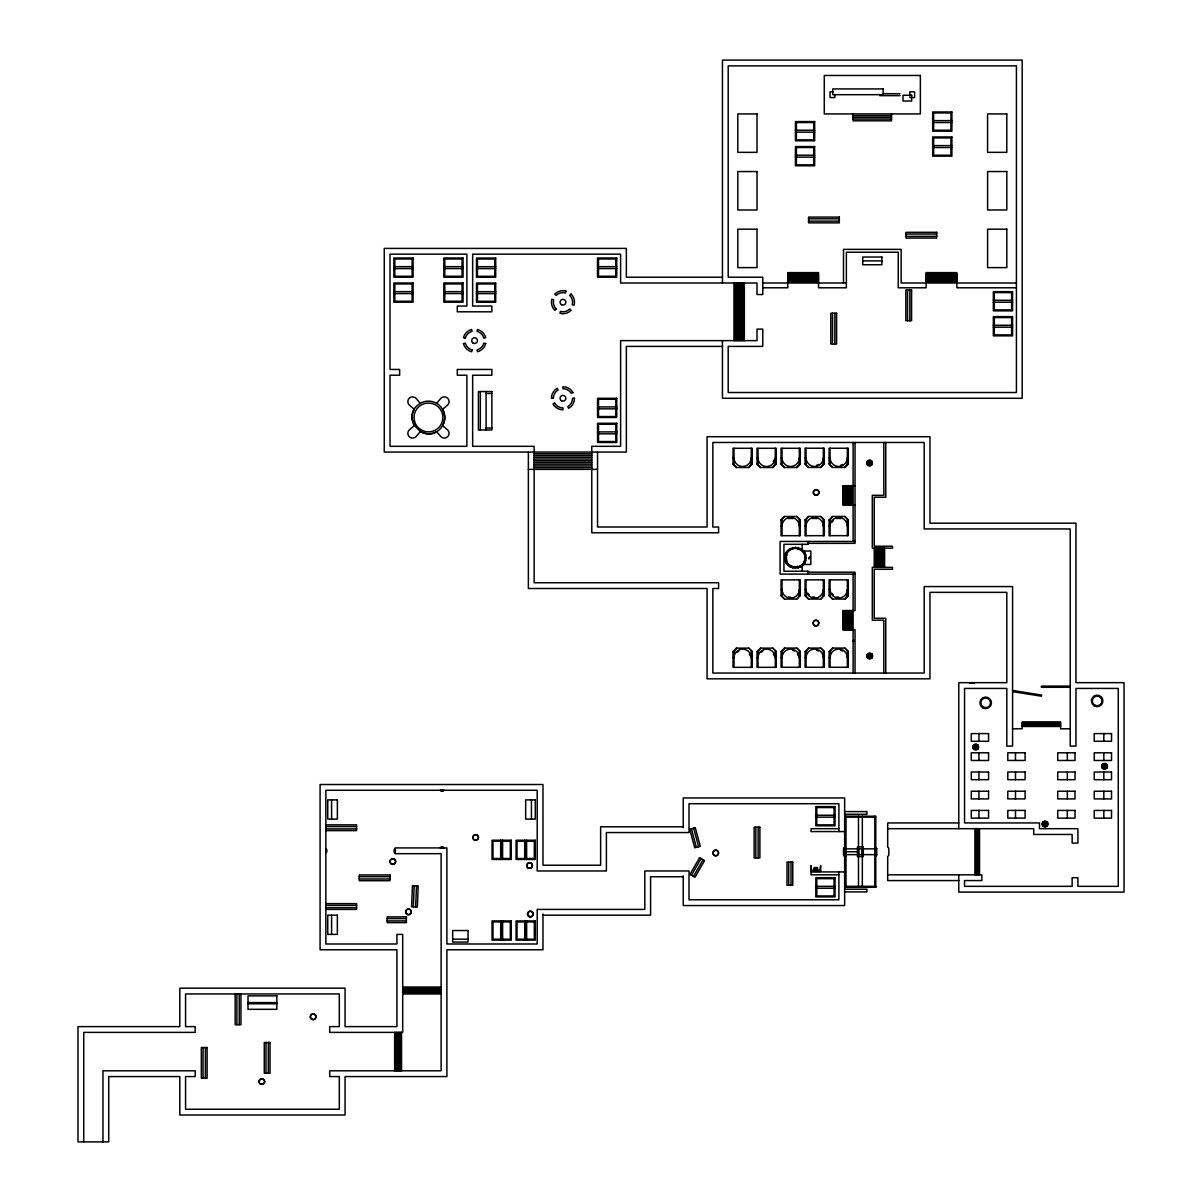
<?xml version="1.0" encoding="UTF-8"?>
<svg xmlns="http://www.w3.org/2000/svg" width="1202" height="1202" viewBox="0 0 1202 1202"><rect width="100%" height="100%" fill="white"/><g stroke="black" fill="none" stroke-linecap="round" stroke-linejoin="round"><path stroke-width="1.5" d="M413.323 906.864L414.194 885.739M415.622 906.954L416.508 885.844M757.05 657.734L758.011 657.734L758.312 655.496M784.891 557.773C784.38 544.19 806.542 544.19 806.016 557.773C806.542 571.341 784.38 571.341 784.891 557.773L786.814 557.773M781.075 657.689L782.036 657.689L782.337 655.451M804.739 560.252C808.375 548.458 788.918 543.244 786.168 555.279C782.532 567.074 801.989 572.302 804.739 560.252L805.671 560.508M805.085 657.689L806.046 657.689L806.347 655.451M829.095 657.674L830.056 657.674L830.357 655.436M792.719 567.975L792.974 567.043M797.692 549.419L798.188 547.556M780.804 520.586L784.56 516.469L796.791 516.469L800.292 519.955L800.292 535.686L781.075 535.686L781.075 519.925L784.56 516.469M790.165 566.923L790.646 566.082A9.601 9.601 0 0 1 790.646 549.449L790.165 548.608M800.262 549.449L800.742 548.608M691.466 875.206L701.082 858.574M693.464 876.363L703.08 859.731M748.756 467.503L752.257 464.017L752.257 448.286L733.04 448.286L733.04 464.017L736.525 467.503L748.756 467.503L751.295 464.017L751.295 448.286M772.766 467.488L776.252 464.002L776.252 448.286L757.035 448.286L757.035 464.002L760.535 467.488L772.766 467.488L775.29 464.002L775.29 448.286M796.776 467.503L800.277 464.047L796.776 467.503L800.277 464.002L800.277 448.286L781.06 448.286L781.06 464.002L784.545 467.503L796.776 467.503L799.315 464.002L799.315 448.286M820.801 467.443L824.287 463.957L824.287 448.226L805.085 448.226L805.085 463.957L808.57 467.443L820.801 467.443L823.34 463.957L823.34 448.226M806.046 535.686L806.046 519.955L808.585 516.469L820.816 516.469L824.302 519.955L824.302 535.686L805.085 535.686L805.085 519.955L808.585 516.469M848.312 463.957L844.811 467.443L848.312 463.987L848.312 448.241L829.095 448.241L829.095 463.957L832.595 467.443L844.811 467.443L848.312 463.987L847.35 463.957M734.001 667.335L734.001 651.619L736.525 648.118L748.756 648.118L752.257 651.619L752.257 667.335L733.04 667.335L733.04 651.574L736.525 648.118L733.04 651.619L734.001 651.574M830.056 535.671L830.056 519.955L832.595 516.454L844.811 516.454L848.312 519.955L848.312 535.671L829.095 535.671L829.095 519.955L832.595 516.454M758.011 667.335L758.011 651.619L760.55 648.133L772.781 648.133L776.267 651.619L776.267 667.335L757.05 667.335L757.05 651.619L760.55 648.133M796.791 599.077L800.292 595.591L800.292 579.875L781.075 579.875L781.075 595.591L784.56 599.077L796.791 599.077L799.33 595.591L799.33 579.875M820.801 599.077L824.287 595.576L824.287 579.86L805.07 579.86L805.07 595.576L808.57 599.077L820.801 599.077L823.325 595.576L823.325 579.86M806.046 667.29L806.046 651.574L808.585 648.073L820.816 648.073L824.302 651.574L824.302 667.29L805.085 667.29L805.085 651.574L808.585 648.073M844.811 599.077L848.312 595.621L844.811 599.077L848.312 595.591L848.312 579.86L829.095 579.86L829.095 595.591L832.58 599.077L844.811 599.077L847.35 595.591L847.35 579.86M830.056 667.29L830.056 651.559L832.595 648.073L844.811 648.073L848.312 651.559L848.312 667.29L829.095 667.29L829.095 651.559L832.595 648.073M844.811 467.443L847.35 463.987L847.35 448.241M863.291 856.56L861.849 854.637L861.849 848.867L863.291 846.944L857.522 846.944L857.522 856.56L863.291 856.56L863.291 846.944M857.522 856.56L858.964 854.637L858.964 848.867L857.522 846.944M867.483 460.982L867.483 465.054M871.57 465.054L871.57 460.982M867.739 653.963L867.739 658.035M871.826 658.035L871.826 653.963M973.71 744.955L973.71 749.041M977.782 749.041L977.782 744.955M1042.99 821.973L1042.99 826.059M1047.062 826.059L1047.062 821.973M1102.504 764.232L1102.504 768.303M1106.591 768.303L1106.591 764.232M845.998 856.17L844.074 855.013L844.074 848.492L845.036 847.335M875.777 856.17L876.739 855.013L876.739 848.492L875.777 847.335M436.611 403.331L440.909 398.268A4.763 4.763 0 0 1 447.64 398.238A4.763 4.763 0 0 1 447.67 404.984L442.591 409.311A16.332 16.332 0 0 1 442.591 425.643C428.243 448.842 397.096 417.68 420.279 403.331A16.332 16.332 0 0 1 436.611 403.331C444.214 407.658 447.009 418.101 442.591 425.643L447.67 429.97A4.748 4.748 0 0 1 447.67 436.687A4.748 4.748 0 0 1 440.939 436.687L436.611 431.623A16.332 16.332 0 0 1 420.279 431.623L415.967 436.687A4.748 4.748 0 0 1 409.236 436.687A4.748 4.748 0 0 1 409.236 429.97L414.299 425.643A16.332 16.332 0 0 1 414.299 409.311L409.236 404.984A4.748 4.748 0 0 1 409.236 398.268A4.748 4.748 0 0 1 415.967 398.268L420.279 403.331M325.847 852.729L325.847 848.882M440.172 790.27L444.019 790.27M395.022 852.729L395.022 848.882M440.172 847.921L444.019 847.921M867.799 463.972L871.24 463.972L871.24 462.049L867.799 462.049L867.799 463.972L871.24 463.972M867.799 462.049L871.24 462.049M808.901 572.182L807.939 571.22L783.929 571.22L783.929 544.311L807.939 544.311L808.901 543.349M781.075 651.529L784.56 648.073L796.791 648.073L800.292 651.574L800.292 667.29L781.075 667.29L781.075 651.529L784.56 648.073L782.036 651.574L782.036 667.29M868.054 656.953L871.51 656.953L871.51 655.03L868.054 655.03L868.054 656.953L871.51 656.953M868.054 655.03L871.51 655.03M974.026 747.96L977.466 747.96L977.466 746.036L974.026 746.036L974.026 747.96L977.466 747.96M974.026 746.036L977.466 746.036M1043.291 824.978L1046.747 824.978L1046.747 823.054L1043.291 823.054L1043.291 824.978L1046.747 824.978M1043.291 823.054L1046.747 823.054M1102.82 767.222L1106.276 767.222L1106.276 765.298L1102.82 765.298L1102.82 767.222L1106.276 767.222M1102.82 765.298L1106.276 765.298M786.303 563.047L787.13 562.566M803.777 552.965L804.604 552.484M412.677 421.707L414.525 421.211M785.252 560.508L787.1 560.012M804.739 555.279L805.671 555.039M833.241 91.803L830.041 91.803L830.041 97.572L834.849 97.572L834.849 94.688M883.215 93.726L900.043 93.726M879.744 95.649L900.043 95.649M909.794 97.587L914.602 97.587L914.602 91.818L909.794 91.818L909.794 96.145M853.104 115.632L891.523 115.632M853.104 117.36L891.523 117.36M853.104 119.088L891.523 119.088M932.692 120.621L951.909 120.621M932.692 122.544L951.909 122.544M795.454 130.222L814.671 130.222M795.454 132.145L814.671 132.145M932.677 145.607L951.894 145.607M932.677 147.53L951.894 147.53M795.439 155.208L814.656 155.208M795.439 157.131L814.656 157.131M808.555 218.824L839.312 218.824M808.555 221.123L839.312 221.123M905.962 234.044L936.704 234.044M905.962 236.343L936.704 236.343M862.705 260.894L881.922 260.894M393.865 266.664L413.082 266.664M443.823 266.649L463.04 266.649M476.488 266.694L495.705 266.694M597.529 266.649L616.746 266.649M393.865 268.587L413.082 268.587M443.823 268.572L463.04 268.572M476.488 268.617L495.705 268.617M597.529 268.572L616.746 268.572M787.776 273.771L818.517 273.771M926.111 273.771L956.852 273.771M787.776 274.912L818.517 274.912M926.111 274.912L956.852 274.912M787.776 276.069L818.517 276.069M926.111 276.069L956.852 276.069M722.447 277.226L626.362 277.226L626.362 248.408L384.264 248.408L384.264 452.072L626.362 452.072L626.362 346.401L722.447 346.401M787.776 277.226L818.517 277.226M926.111 277.226L956.852 277.226M787.776 278.383L818.517 278.383M926.111 278.383L956.852 278.383M787.776 279.525L818.517 279.525M926.111 279.525L956.852 279.525M787.776 280.682L818.517 280.682M926.111 280.682L956.852 280.682M787.776 281.839L818.517 281.839M926.111 281.839L956.852 281.839M762.789 282.996L846.373 282.996M1016.426 282.996L901.139 282.996L901.139 249.37L843.488 249.37L843.488 282.996M762.789 287.789L787.776 287.789L787.776 272.614L818.517 272.614L818.517 287.789L846.373 287.789L846.373 252.24L898.255 252.24L898.255 287.789L926.111 287.789L926.111 272.614L956.852 272.614L956.852 287.789L1016.426 287.789M393.865 291.65L413.082 291.65M443.823 291.635L463.04 291.635M476.488 291.68L495.705 291.68M393.865 293.573L413.082 293.573M443.823 293.558L463.04 293.558M476.488 293.604L495.705 293.604M993.363 300.29L1012.58 300.29M993.363 302.213L1012.58 302.213M993.348 325.276L1012.565 325.276M993.348 327.184L1012.565 327.184M486.104 393.475L491.858 393.475M597.559 406.922L616.776 406.922M597.559 408.845L616.776 408.845M486.104 428.062L491.858 428.062M597.559 431.909L616.776 431.909M597.559 433.832L616.776 433.832M534.139 453.8L591.775 453.8M534.139 455.528L591.775 455.528M534.139 457.271L591.775 457.271M805.085 457.842L806.046 457.842A8.639 8.639 0 0 0 814.686 466.481A8.639 8.639 0 0 0 823.34 457.842L824.287 457.842M829.095 457.842L830.056 457.842A8.639 8.639 0 0 0 838.711 466.481A8.639 8.639 0 0 0 847.35 457.842L848.312 457.842M733.04 457.902L734.001 457.902A8.639 8.639 0 0 0 742.641 466.541A8.639 8.639 0 0 0 751.295 457.902L752.257 457.902M757.035 457.887L757.996 457.887A8.639 8.639 0 0 0 766.651 466.541A8.639 8.639 0 0 0 775.29 457.887L776.252 457.887M781.06 457.887L782.021 457.887A8.639 8.639 0 0 0 790.661 466.541A8.639 8.639 0 0 0 799.315 457.887L800.277 457.887M534.139 458.999L591.775 458.999M534.139 460.727L591.775 460.727M534.139 462.439L591.775 462.439M733.04 464.017L736.525 467.503M751.295 464.017L752.257 464.017M757.035 464.002L760.535 467.488M775.29 464.002L776.252 464.002M781.06 464.002L784.545 467.503M805.085 463.957L808.57 467.443M823.34 463.957L824.287 463.957M829.095 463.957L832.595 467.443M534.139 464.167L591.775 464.167M534.139 465.91L591.775 465.91M534.139 467.638L591.775 467.638M528.369 469.366L597.544 469.366M855.028 485.713L842.722 485.713L842.722 504.93L855.028 504.93M829.095 519.955L830.056 519.955M844.811 516.454L848.312 519.955M796.791 516.469L800.292 519.955M805.085 519.955L806.046 519.955M820.816 516.469L824.302 519.955M781.075 526.07L782.036 526.07A8.639 8.639 0 0 1 790.676 517.431A8.639 8.639 0 0 1 799.33 526.07L800.292 526.07M805.085 526.07L806.046 526.07A8.639 8.639 0 0 1 814.701 517.431A8.639 8.639 0 0 1 823.34 526.07L824.302 526.07M829.095 526.07L830.056 526.07A8.639 8.639 0 0 1 838.711 517.416A8.639 8.639 0 0 1 847.35 526.07L848.312 526.07M855.028 541.441L780.083 541.441L780.083 574.105L855.028 574.105M807.939 543.349L855.028 543.349L855.028 442.471M803.507 551.042L810.824 551.042L810.824 564.489L803.507 564.489M787.205 555.279L785.252 555.039M790.646 566.082A9.601 9.601 0 0 0 805.07 557.773L806.016 557.773M807.939 572.182L855.028 572.182L855.028 610.586L842.722 610.586L842.722 629.803L855.028 629.803L855.028 673.045M781.075 589.476L782.036 589.476A8.639 8.639 0 0 0 790.676 598.13A8.639 8.639 0 0 0 799.33 589.476L800.292 589.476M805.07 589.476L806.031 589.476A8.639 8.639 0 0 0 814.686 598.115A8.639 8.639 0 0 0 823.325 589.476L824.287 589.476M829.095 589.476L830.056 589.476A8.639 8.639 0 0 0 838.696 598.115A8.639 8.639 0 0 0 847.35 589.476L848.312 589.476M781.075 595.591L784.56 599.077M799.33 595.591L800.292 595.591M805.07 595.576L808.57 599.077M823.325 595.576L824.287 595.576M829.095 595.591L832.58 599.077M853.104 640.381L854.066 640.381M853.104 641.327L854.066 641.327M748.756 648.118L752.257 651.619M757.05 651.619L758.011 651.619M772.781 648.133L776.267 651.619M796.791 648.073L800.292 651.574M805.085 651.574L806.046 651.574M820.816 648.073L824.302 651.574M829.095 651.559L830.056 651.559M844.811 648.073L848.312 651.559M782.036 657.689A8.639 8.639 0 0 1 790.676 649.035A8.639 8.639 0 0 1 799.33 657.689L800.292 657.689M830.056 657.674A8.639 8.639 0 0 1 838.711 649.035A8.639 8.639 0 0 1 847.35 657.674L848.312 657.674M733.04 657.734L734.001 657.734A8.639 8.639 0 0 1 742.641 649.08A8.639 8.639 0 0 1 751.295 657.734L752.257 657.734M758.011 657.734A8.639 8.639 0 0 1 766.666 649.095A8.639 8.639 0 0 1 775.305 657.734L776.267 657.734M806.046 657.689A8.639 8.639 0 0 1 814.701 649.035A8.639 8.639 0 0 1 823.34 657.689L824.302 657.689M1070.216 686.117L1041.398 686.117L1041.398 687.274L1070.216 687.274M1022.181 723.018L1060.615 723.018M1022.181 724.16L1060.615 724.16M1022.181 725.317L1060.615 725.317M1022.181 726.474L1060.615 726.474M1012.58 728.773L1022.181 728.773L1022.181 721.861L1060.615 721.861L1060.615 728.773L1070.216 728.773M440.939 791.232L443.238 791.232M844.645 811.59L866.942 811.59L866.942 814.28L844.645 814.28M815.827 815.241L835.044 815.241M815.827 817.165L835.044 817.165M845.998 817.165L875.777 817.165M958.775 822.934L887.692 822.934L887.692 846.944L888.834 848.296L888.834 855.208L887.692 856.56L887.692 880.57L958.775 880.57M325.847 824.857L356.588 824.857L356.588 830.612L325.847 830.612M325.847 826.585L356.588 826.585M683.247 826.781L600.624 826.781L600.624 865.215L542.973 865.215L542.973 784.515L320.078 784.515L320.078 949.76L396.93 949.76L396.93 1026.613L345.064 1026.613L345.064 988.179L179.819 988.179L179.819 1026.613L77.98 1026.613L77.98 1141.9L108.721 1141.9L108.721 1076.571L179.819 1076.571L179.819 1115.005L345.064 1115.005L345.064 1076.571L446.889 1076.571L446.889 949.76L542.973 949.76L542.973 913.971M838.891 828.689L811.019 828.689L811.019 831.574L844.645 831.574M887.692 828.689L1033.72 828.689L1033.72 834.458L1072.139 834.458L1072.139 843.098L1077.909 843.098L1077.909 828.689L1039.475 828.689L1039.475 822.934L964.545 822.934L964.545 688.43L1006.81 688.43L1006.81 746.066L1012.58 746.066L1012.58 586.576L924.188 586.576L924.188 673.045L712.831 673.045L712.831 588.499L718.601 588.499L718.601 582.73L534.139 582.73L534.139 446.318L472.656 446.318L472.656 375.219L491.858 375.219L491.858 369.45L457.286 369.45L457.286 375.219L466.887 375.219L466.887 446.318L390.034 446.318L390.034 375.219L399.635 375.219L399.635 369.45L390.034 369.45L390.034 254.163L466.887 254.163L466.887 306.044L457.286 306.044L457.286 311.814L491.858 311.814L491.858 306.044L472.656 306.044L472.656 254.163L620.608 254.163L620.608 282.996L757.02 282.996L757.02 294.52L762.789 294.52L762.789 277.226L728.202 277.226L728.202 65.87L1016.426 65.87L1016.426 392.513L728.202 392.513L728.202 346.401L762.789 346.401L762.789 329.108L757.02 329.108L757.02 340.632L620.608 340.632L620.608 446.318L591.775 446.318L591.775 532.771L718.601 532.771L718.601 527.017L712.831 527.017L712.831 442.471L924.188 442.471L924.188 528.94L1070.216 528.94L1070.216 746.066L1075.985 746.066L1075.985 688.43L1118.266 688.43L1118.266 886.34L1077.909 886.34L1077.909 877.685L1072.139 877.685L1072.139 886.34L964.545 886.34L964.545 880.57L981.839 880.57L981.839 874.816L887.692 874.816M325.847 828.884L356.588 828.884M440.939 846.959L443.238 846.959M441.359 847.425L442.832 847.425M844.074 848.492L845.998 848.492M874.816 848.492L876.739 848.492M845.036 848.867L857.522 848.867M858.964 848.867L861.849 848.867M863.291 848.867L875.777 848.867M845.998 851.752L857.522 851.752M845.036 854.637L857.522 854.637M858.964 854.637L861.849 854.637M863.291 854.637L875.777 854.637M844.074 855.013L845.998 855.013M874.816 855.013L876.739 855.013M814.1 869.061L817.555 869.061M811.019 870.413L820.635 870.413M844.645 871.931L811.019 871.931L811.019 874.816L838.891 874.816M359.248 876.679L389.989 876.679M683.247 876.739L650.582 876.739L650.582 915.173L542.973 915.173M359.248 878.978L389.989 878.978M815.827 886.34L835.044 886.34M845.036 886.34L875.777 886.34L874.816 887.301L874.816 816.203M875.777 887.301L845.036 887.301L845.036 816.203L875.777 816.203L875.777 887.301L874.816 886.34M815.827 888.263L835.044 888.263M844.645 889.225L866.942 889.225L866.942 891.914L844.645 891.914M325.847 903.634L356.588 903.634L356.588 909.403L325.847 909.403M325.847 905.376L356.588 905.376M325.847 907.675L356.588 907.675M387.179 918.613L406.396 918.613M387.179 920.912L406.396 920.912M452.658 939.183L468.029 939.183M402.7 987.037L441.134 987.037M402.7 988.179L441.134 988.179M402.7 989.336L441.134 989.336M402.7 990.493L441.134 990.493M402.7 991.635L441.134 991.635M402.7 992.792L441.134 992.792M402.7 993.949L441.134 993.949M248.003 1002.588L276.836 1002.588M248.003 1003.76L276.836 1003.76M799.315 464.002L800.277 464.047M781.075 519.925L782.036 519.955L782.036 535.686M847.35 595.591L848.312 595.621M733.04 651.574L734.001 651.619M968.962 682.661L974.371 683.412M786.303 552.484L787.13 552.965M803.777 562.566L804.604 563.047M800.262 566.082L800.742 566.923M792.719 547.556L792.974 548.488M797.692 566.112L798.188 567.975M693.644 828.193L698.617 846.749M691.42 828.794L696.394 847.35M847.049 655.436L847.35 657.674M823.054 655.451L823.34 657.689M799.029 655.451L799.33 657.689M775.02 655.496L775.305 657.734M1105.885 765.689L1105.885 766.846M1103.827 733.596L1103.827 741.273M1103.827 752.798L1103.827 760.49M1103.827 772.015L1103.827 779.707M1103.827 791.232L1103.827 798.924M1103.827 810.448L1103.827 818.141M1103.211 765.689L1103.211 766.846M1067.331 752.798L1067.331 760.475M1067.331 772.015L1067.331 779.692M1067.331 791.232L1067.331 798.909M1067.331 810.433L1067.331 818.126M1046.356 823.445L1046.356 824.587M1043.682 823.445L1043.682 824.587M1015.48 752.783L1015.48 760.46M1015.48 772L1015.48 779.677M1015.48 791.216L1015.48 798.894M1015.48 810.418L1015.48 818.111M979.525 828.689L979.525 874.816M978.954 733.581L978.954 741.273M978.954 752.798L978.954 760.475M978.954 772.015L978.954 779.692M978.954 791.232L978.954 798.909M978.954 810.433L978.954 818.126M978.383 828.689L978.383 874.816M977.091 746.427L977.091 747.569M977.226 828.689L977.226 874.816M976.069 828.689L976.069 874.816M974.912 828.689L974.912 874.816M974.401 746.427L974.401 747.569M958.775 828.689L958.775 682.661L1006.81 682.661L1006.81 592.346L929.957 592.346L929.957 678.814L707.061 678.814L707.061 588.499L528.369 588.499L528.369 452.072M958.775 874.816L958.775 892.094L1124.02 892.109L1124.02 682.661L1075.985 682.661L1075.985 523.17L929.957 523.17L929.957 436.702L707.061 436.702L707.061 527.017L597.544 527.017L597.544 452.072M909.854 289.967L909.854 320.709M907.555 289.967L907.555 320.709M891.523 113.905L891.523 120.816L853.104 120.816L853.104 113.905M885.769 442.471L885.769 497.237L874.23 497.237L874.23 546.234L892.485 546.234L892.485 548.157L872.306 548.157L872.306 495.314L883.846 495.314L883.846 442.471M885.769 673.045L885.769 618.279L874.23 618.279L874.23 569.282L892.485 569.282L892.485 567.359L872.306 567.359L872.306 620.202L883.846 620.202L883.846 673.045M884.612 548.157L884.612 567.359M883.455 548.157L883.455 567.359M882.298 548.157L882.298 567.359M881.156 548.157L881.156 567.359M879.999 548.157L879.999 567.359M878.842 548.157L878.842 567.359M877.7 548.157L877.7 567.359M876.543 548.157L876.543 567.359M875.387 548.157L875.387 567.359M874.23 548.157L874.23 567.359M871.119 655.421L871.119 656.577M870.864 462.439L870.864 463.596M868.445 655.421L868.445 656.577M868.175 462.439L868.175 463.596M862.33 816.203L862.33 846.944M862.33 856.56L862.33 887.301M858.483 816.203L858.483 846.944M858.483 856.56L858.483 887.301M853.104 442.471L853.104 541.441M853.104 574.105L853.104 673.045M851.948 485.713L851.948 504.93M851.948 610.586L851.948 629.803M850.791 485.713L850.791 504.93M850.791 610.586L850.791 629.803M849.634 485.713L849.634 504.93M849.634 610.586L849.634 629.803M848.492 485.713L848.492 504.93M848.492 610.586L848.492 629.803M847.335 485.713L847.335 504.93M847.35 519.955L847.35 535.671M847.335 610.586L847.335 629.803M847.35 651.559L847.35 667.29M846.178 485.713L846.178 504.93M846.178 610.586L846.178 629.803M845.998 816.203L845.998 887.301M845.036 485.713L845.036 504.93M845.036 610.586L845.036 629.803M843.879 485.713L843.879 504.93M843.879 610.586L843.879 629.803M838.891 831.574L838.891 803.717L689.016 803.717L689.016 832.55L606.394 832.55L606.394 870.969L537.204 870.969L537.204 790.27L325.847 790.27L325.847 943.991L396.93 943.991L396.93 934.39L402.7 934.39L402.7 1032.383L329.694 1032.383L329.694 1026.613L339.295 1026.613L339.295 993.949L185.574 993.949L185.574 1026.613L195.19 1026.613L195.19 1032.383L83.734 1032.383L83.734 1141.9M838.891 871.931L838.891 899.787L689.016 899.787L689.016 870.969L644.813 870.969L644.813 909.403L537.204 909.403L537.204 943.991L446.889 943.991L446.889 847.921L395.022 847.921L395.022 853.675L441.134 853.675L441.134 1070.802L329.694 1070.802L329.694 1076.571L339.295 1076.571L339.295 1109.236L185.574 1109.236L185.574 1076.571L195.19 1076.571L195.19 1070.802L102.951 1070.802L102.951 1141.9M834.864 313.226L834.864 343.967M832.55 313.226L832.55 343.967M830.056 448.241L830.056 463.957M830.056 579.86L830.056 595.591M823.34 519.955L823.34 535.686M823.34 651.574L823.34 667.29M820.049 870.413L820.635 865.605L820.635 871.375L811.019 871.375L811.019 865.605L811.605 870.413M817.555 870.413L817.555 867.528L814.1 867.528L814.1 870.413M807.939 541.441L807.939 544.311M807.939 571.22L807.939 574.105M806.046 448.226L806.046 463.957M806.031 579.86L806.031 595.576M802.185 544.311L802.185 549.72M802.185 565.811L802.185 571.22M799.33 519.955L799.33 535.686M799.33 651.574L799.33 667.29M795.454 547.195L795.454 548.157M795.454 567.374L795.454 568.336M791.021 862.15L791.021 885.213M788.722 862.15L788.722 885.213M782.021 448.286L782.021 464.002M782.036 579.875L782.036 595.591M775.305 651.619L775.305 667.335M757.996 448.286L757.996 464.002M758.162 827.201L758.162 857.943M755.863 827.201L755.863 857.943M751.295 651.619L751.295 667.335M744.338 282.996L744.338 340.632M743.197 282.996L743.197 340.632M742.04 282.996L742.04 340.632M740.883 282.996L740.883 340.632M739.726 282.996L739.726 340.632M738.584 282.996L738.584 340.632M737.427 282.996L737.427 340.632M736.27 282.996L736.27 340.632M735.128 282.996L735.128 340.632M733.971 282.996L733.971 340.632M734.001 448.286L734.001 464.017M722.447 282.996L722.447 60.1L1022.181 60.1L1022.181 398.283L722.447 398.283L722.447 340.632M683.247 827.637L683.247 797.948L844.645 797.948L844.645 846.944L843.503 848.296L843.503 855.208L844.645 856.56L844.645 905.557L683.247 905.557L683.247 875.867M531.434 799.886L531.434 819.103M526.626 840.243L526.626 859.46M526.641 920.942L526.641 940.144M525.665 841.205L525.665 858.498M525.68 921.904L525.68 939.183M524.703 840.243L524.703 859.46M524.718 920.942L524.718 940.144M502.601 840.228L502.601 859.445M502.616 920.927L502.616 940.144M501.64 841.19L501.64 858.483M501.655 921.889L501.655 939.183M500.678 840.228L500.678 859.445M500.693 920.927L500.693 940.144M486.104 391.552L486.104 429.985M480.334 391.552L480.334 429.985M401.543 1032.383L401.543 1070.802M400.401 1032.383L400.401 1070.802M399.244 1032.383L399.244 1070.802M398.087 1032.383L398.087 1070.802M396.93 1032.383L396.93 1070.802M395.789 1032.383L395.789 1070.802M394.632 1032.383L394.632 1070.802M394.061 849.649L394.061 851.948M331.602 799.886L331.602 819.103M331.587 915.188L331.587 934.39M326.809 849.649L326.809 851.948M268.316 1042.48L268.316 1073.236M266.003 1042.48L266.003 1073.236M240.941 993.964L240.941 1024.705L235.171 1024.705L235.171 993.964M239.213 993.964L239.213 1024.705M236.899 993.964L236.899 1024.705M205.377 1047.528L205.377 1078.269M203.063 1047.528L203.063 1078.269M790.646 549.449A9.601 9.601 0 0 1 805.07 557.773M840.694 650.252A7.693 7.693 0 0 1 842.542 651.018M816.684 650.267A7.693 7.693 0 0 1 818.547 651.033M792.674 650.267A7.693 7.693 0 0 1 794.522 651.033M797.332 653.843A7.693 7.693 0 0 1 798.098 655.691M761.227 652.295A7.693 7.693 0 0 1 762.819 651.078M773.322 653.888A7.693 7.693 0 0 1 774.088 655.751M737.202 652.295A7.693 7.693 0 0 1 738.794 651.078M749.297 653.888A7.693 7.693 0 0 1 750.063 655.751M774.073 459.87A7.693 7.693 0 0 1 773.307 461.733M818.532 464.498A7.693 7.693 0 0 1 816.669 465.264M842.542 464.498A7.693 7.693 0 0 1 840.694 465.264M790.676 597.169A7.693 7.693 0 0 1 788.692 596.898M814.686 597.154A7.693 7.693 0 0 1 812.687 596.898M809.246 594.9A7.693 7.693 0 0 1 808.029 593.307M838.696 597.154A7.693 7.693 0 0 1 836.712 596.898M833.271 594.9A7.693 7.693 0 0 1 832.039 593.307M832.054 522.224A7.693 7.693 0 0 1 833.271 520.631M836.712 518.648A7.693 7.693 0 0 1 840.694 518.648M812.717 518.648A7.693 7.693 0 0 1 816.684 518.648M788.692 518.648A7.693 7.693 0 0 1 792.674 518.648M974.506 744.834A2.494 2.494 0 0 1 978.233 746.773A2.494 2.494 0 0 1 974.897 749.342A2.494 2.494 0 0 1 973.981 745.225M1047.197 825.263A2.494 2.494 0 0 1 1042.87 825.263M1042.615 824.662A2.494 2.494 0 0 1 1042.615 823.37M1042.87 822.769A2.494 2.494 0 0 1 1047.197 822.769M871.946 463.656A2.494 2.494 0 0 1 867.754 464.783M867.363 464.257A2.494 2.494 0 0 1 868.565 460.712A2.494 2.494 0 0 1 871.946 462.364M867.288 655.991A2.494 2.494 0 0 1 870.834 653.738A2.494 2.494 0 0 1 871.39 657.915A2.494 2.494 0 0 1 867.378 656.638M412.466 885.664L411.595 906.789L417.349 907.029L418.236 885.904L412.466 885.664M1013.136 690.549L1012.955 691.691L1041.413 696.198L1041.593 695.057L1013.136 690.549M472.085 349.917L471.59 351.765A11.524 11.524 0 0 1 463.431 343.622L465.294 343.126A9.601 9.601 0 0 0 472.085 349.917M477.555 329.498L477.059 331.346A9.601 9.601 0 0 1 483.85 338.153L485.713 337.642A11.524 11.524 0 0 0 477.555 329.498M560.478 311.483L559.982 313.346A11.524 11.524 0 0 0 571.115 310.356L569.748 308.989A9.601 9.601 0 0 1 560.478 311.483M565.947 291.064L565.451 292.927A9.601 9.601 0 0 0 556.165 295.407L554.813 294.054A11.524 11.524 0 0 1 565.947 291.064M699.579 857.702L689.978 874.35L694.966 877.235L704.567 860.587L699.579 857.702M556.165 308.989L554.813 310.356A11.524 11.524 0 0 1 551.823 299.223L553.686 299.719A9.601 9.601 0 0 0 556.165 308.989M571.115 294.054L569.748 295.407A9.601 9.601 0 0 1 572.242 304.692L574.09 305.188A11.524 11.524 0 0 0 571.115 294.054M554.633 403.076L552.98 404.037A11.524 11.524 0 0 0 562.957 409.807L562.957 407.884A9.601 9.601 0 0 1 554.633 403.076M572.948 392.513L571.281 393.475A9.601 9.601 0 0 0 562.957 388.667L562.957 386.743A11.524 11.524 0 0 1 572.948 392.513M695.312 827.742L689.753 829.245L694.726 847.801L700.285 846.313L695.312 827.742M920.356 75.471L824.272 75.471L824.272 113.905L920.356 113.905L920.356 75.471M883.169 88.918L832.791 88.918L832.791 94.688L883.169 94.688L883.169 88.918M911.627 95.258L902.972 95.258L902.972 101.028L911.627 101.028L911.627 95.258M951.909 111.981L932.692 111.981L932.692 131.183L951.909 131.183L951.909 111.981M950.947 112.943L933.653 112.943L933.653 130.222L950.947 130.222L950.947 112.943M757.02 113.935L737.803 113.935L737.803 152.353L757.02 152.353L757.02 113.935M1006.795 113.92L987.578 113.92L987.578 152.338L1006.795 152.338L1006.795 113.92M814.671 121.582L795.454 121.582L795.454 140.799L814.671 140.799L814.671 121.582M813.709 122.544L796.415 122.544L796.415 139.838L813.709 139.838L813.709 122.544M951.894 136.953L932.677 136.953L932.677 156.17L951.894 156.17L951.894 136.953M950.932 137.914L933.638 137.914L933.638 155.208L950.932 155.208L950.932 137.914M814.656 146.569L795.439 146.569L795.439 165.786L814.656 165.786L814.656 146.569M813.694 147.53L796.4 147.53L796.4 164.824L813.694 164.824L813.694 147.53M757.035 171.555L737.818 171.555L737.818 209.989L757.035 209.989L757.035 171.555M1006.81 171.54L987.608 171.54L987.608 209.974L1006.81 209.974L1006.81 171.54M839.312 217.096L808.555 217.096L808.555 222.851L839.312 222.851L839.312 217.096M757.02 229.191L737.818 229.191L737.818 267.61L757.02 267.61L757.02 229.191M1006.81 229.191L987.593 229.191L987.593 267.61L1006.81 267.61L1006.81 229.191M936.704 232.317L905.962 232.317L905.962 238.071L936.704 238.071L936.704 232.317M881.922 257.048L862.705 257.048L862.705 264.74L881.922 264.74L881.922 257.048M413.082 258.009L393.865 258.009L393.865 277.226L413.082 277.226L413.082 258.009M463.04 258.009L443.823 258.009L443.823 277.211L463.04 277.211L463.04 258.009M616.746 257.994L597.529 257.994L597.529 277.211L616.746 277.211L616.746 257.994M495.705 258.054L476.488 258.054L476.488 277.271L495.705 277.271L495.705 258.054M412.121 258.971L394.827 258.971L394.827 276.265L412.121 276.265L412.121 258.971M462.079 258.971L444.785 258.971L444.785 276.265L462.079 276.265L462.079 258.971M494.743 259.016L477.449 259.016L477.449 276.31L494.743 276.31L494.743 259.016M615.785 258.956L598.491 258.956L598.491 276.25L615.785 276.25L615.785 258.956M413.082 282.996L393.865 282.996L393.865 302.213L413.082 302.213L413.082 282.996M463.04 282.981L443.823 282.981L443.823 302.198L463.04 302.198L463.04 282.981M495.705 283.041L476.488 283.041L476.488 302.243L495.705 302.243L495.705 283.041M412.121 283.957L394.827 283.957L394.827 301.251L412.121 301.251L412.121 283.957M462.079 283.942L444.785 283.942L444.785 301.236L462.079 301.236L462.079 283.942M494.743 283.988L477.449 283.988L477.449 301.281L494.743 301.281L494.743 283.988M911.582 289.967L905.812 289.967L905.812 320.709L911.582 320.709L911.582 289.967M1012.58 291.635L993.363 291.635L993.363 310.852L1012.58 310.852L1012.58 291.635M1011.618 292.597L994.324 292.597L994.324 309.891L1011.618 309.891L1011.618 292.597M836.592 313.226L830.822 313.226L830.822 343.967L836.592 343.967L836.592 313.226M1012.565 316.622L993.348 316.622L993.348 335.839L1012.565 335.839L1012.565 316.622M1011.603 317.583L994.309 317.583L994.309 334.877L1011.603 334.877L1011.603 317.583M491.858 391.552L478.411 391.552L478.411 429.985L491.858 429.985L491.858 391.552M553.356 398.283L551.433 398.283A11.524 11.524 0 0 1 557.202 388.291L558.149 389.959A9.601 9.601 0 0 0 553.356 398.283M574.481 398.283L572.573 398.283A9.601 9.601 0 0 1 567.765 406.592L568.726 408.259A11.524 11.524 0 0 0 574.481 398.283M616.776 398.283L597.559 398.283L597.559 417.5L616.776 417.5L616.776 398.283M615.815 399.244L598.521 399.244L598.521 416.538L615.815 416.538L615.815 399.244M616.776 423.269L597.559 423.269L597.559 442.486L616.776 442.486L616.776 423.269M615.815 424.231L598.521 424.231L598.521 441.525L615.815 441.525L615.815 424.231M872.021 461.568L867.033 461.568L867.033 464.453L872.021 464.453L872.021 461.568M809.667 556.811L808.901 558.735L809.667 556.811M872.276 654.549L867.288 654.549L867.288 657.434L872.276 657.434L872.276 654.549M988.57 733.581L971.276 733.581L971.276 741.273L988.57 741.273L988.57 733.581M1111.519 733.596L1094.226 733.596L1094.226 741.273L1111.519 741.273L1111.519 733.596M978.248 745.556L973.259 745.556L973.259 748.44L978.248 748.44L978.248 745.556M988.57 752.798L971.276 752.798L971.276 760.475L988.57 760.475L988.57 752.798M1025.096 752.783L1007.802 752.783L1007.802 760.46L1025.096 760.46L1025.096 752.783M1075.024 752.798L1057.73 752.798L1057.73 760.475L1075.024 760.475L1075.024 752.798M1111.519 752.798L1094.226 752.798L1094.226 760.49L1111.519 760.49L1111.519 752.798M1107.042 764.818L1102.054 764.818L1102.054 767.702L1107.042 767.702L1107.042 764.818M988.57 772.015L971.276 772.015L971.276 779.692L988.57 779.692L988.57 772.015M1025.096 772L1007.802 772L1007.802 779.677L1025.096 779.677L1025.096 772M1075.024 772.015L1057.73 772.015L1057.73 779.692L1075.024 779.692L1075.024 772.015M1111.519 772.015L1094.226 772.015L1094.226 779.707L1111.519 779.707L1111.519 772.015M988.57 791.232L971.276 791.232L971.276 798.909L988.57 798.909L988.57 791.232M1025.096 791.216L1007.802 791.216L1007.802 798.894L1025.096 798.894L1025.096 791.216M1075.024 791.232L1057.73 791.232L1057.73 798.909L1075.024 798.909L1075.024 791.232M1111.519 791.232L1094.226 791.232L1094.226 798.924L1111.519 798.924L1111.519 791.232M337.371 799.886L327.755 799.886L327.755 819.103L337.371 819.103L337.371 799.886M535.281 799.886L525.665 799.886L525.665 819.103L535.281 819.103L535.281 799.886M835.044 806.602L815.827 806.602L815.827 825.804L835.044 825.804L835.044 806.602M834.083 807.564L816.789 807.564L816.789 824.857L834.083 824.857L834.083 807.564M1025.096 810.418L1007.802 810.418L1007.802 818.111L1025.096 818.111L1025.096 810.418M988.57 810.433L971.276 810.433L971.276 818.126L988.57 818.126L988.57 810.433M1075.024 810.433L1057.73 810.433L1057.73 818.126L1075.024 818.126L1075.024 810.433M1111.519 810.448L1094.226 810.448L1094.226 818.141L1111.519 818.141L1111.519 810.448M1047.528 822.574L1042.525 822.574L1042.525 825.458L1047.528 825.458L1047.528 822.574M759.889 827.201L754.135 827.201L754.135 857.943L759.889 857.943L759.889 827.201M511.256 840.228L492.039 840.228L492.039 859.445L511.256 859.445L511.256 840.228M535.281 840.243L516.064 840.243L516.064 859.46L535.281 859.46L535.281 840.243M510.294 841.19L493 841.19L493 858.483L510.294 858.483L510.294 841.19M534.319 841.205L517.025 841.205L517.025 858.498L534.319 858.498L534.319 841.205M792.749 862.15L786.994 862.15L786.994 885.213L792.749 885.213L792.749 862.15M389.989 874.951L359.248 874.951L359.248 880.705L389.989 880.705L389.989 874.951M835.044 877.7L815.827 877.7L815.827 896.902L835.044 896.902L835.044 877.7M834.083 878.662L816.789 878.662L816.789 895.956L834.083 895.956L834.083 878.662M337.356 915.188L327.755 915.188L327.755 934.39L337.356 934.39L337.356 915.188M406.396 916.871L387.179 916.871L387.179 922.64L406.396 922.64L406.396 916.871M511.256 920.927L492.039 920.927L492.039 940.144L511.256 940.144L511.256 920.927M535.281 920.942L516.064 920.942L516.064 940.144L535.281 940.144L535.281 920.942M510.294 921.889L493 921.889L493 939.183L510.294 939.183L510.294 921.889M534.319 921.904L517.025 921.904L517.025 939.183L534.319 939.183L534.319 921.904M468.029 930.543L452.658 930.543L452.658 942.067L468.029 942.067L468.029 930.543M276.836 995.872L248.003 995.872L248.003 1009.319L276.836 1009.319L276.836 995.872M270.044 1042.48L264.275 1042.48L264.275 1073.236L270.044 1073.236L270.044 1042.48M207.105 1047.528L201.335 1047.528L201.335 1078.269L207.105 1078.269L207.105 1047.528M465.294 338.153L463.431 337.642A11.524 11.524 0 0 1 471.59 329.498L472.085 331.346A9.601 9.601 0 0 0 465.294 338.153M485.713 343.622L483.85 343.126A9.601 9.601 0 0 1 477.059 349.917L477.555 351.765A11.524 11.524 0 0 0 485.713 343.622M421.241 429.955A14.409 14.409 0 0 0 442.862 417.485A14.409 14.409 0 0 0 421.241 404.999A14.409 14.409 0 0 0 421.241 429.955M473.137 343.126A2.885 2.885 0 0 0 477.449 340.632A2.885 2.885 0 0 0 473.137 338.138A2.885 2.885 0 0 0 473.137 343.126M561.514 400.777A2.885 2.885 0 0 0 565.841 398.283A2.885 2.885 0 0 0 561.514 395.774A2.885 2.885 0 0 0 561.514 400.777M561.514 304.692A2.885 2.885 0 0 0 565.841 302.198A2.885 2.885 0 0 0 561.514 299.704A2.885 2.885 0 0 0 561.514 304.692M814.701 494.954A2.885 2.885 0 0 0 819.028 492.459A2.885 2.885 0 0 0 814.701 489.965A2.885 2.885 0 0 0 814.701 494.954M814.791 494.788A2.689 2.689 0 0 0 818.832 492.459A2.689 2.689 0 0 0 814.791 490.131A2.689 2.689 0 0 0 814.791 494.788M814.52 625.581A2.9 2.9 0 0 0 818.878 623.072A2.9 2.9 0 0 0 814.52 620.548A2.9 2.9 0 0 0 814.52 625.581M814.625 625.401A2.689 2.689 0 0 0 818.667 623.072A2.689 2.689 0 0 0 814.625 620.743A2.689 2.689 0 0 0 814.625 625.401M982.8 707.828A5.77 5.77 0 0 0 991.44 702.839A5.77 5.77 0 0 0 982.8 697.851A5.77 5.77 0 0 0 982.8 707.828M983.281 707.001A4.808 4.808 0 0 0 990.478 702.839A4.808 4.808 0 0 0 983.281 698.678A4.808 4.808 0 0 0 983.281 707.001M1094.722 705.078A4.808 4.808 0 0 0 1101.933 700.916A4.808 4.808 0 0 0 1094.722 696.754A4.808 4.808 0 0 0 1094.722 705.078M1094.241 705.905A5.77 5.77 0 0 0 1102.895 700.916A5.77 5.77 0 0 0 1094.241 695.928A5.77 5.77 0 0 0 1094.241 705.905M1103.105 768.754A2.885 2.885 0 0 0 1107.433 766.26A2.885 2.885 0 0 0 1103.105 763.766A2.885 2.885 0 0 0 1103.105 768.754M1103.301 768.424A2.494 2.494 0 0 0 1107.042 766.26A2.494 2.494 0 0 0 1103.301 764.096A2.494 2.494 0 0 0 1103.301 768.424M974.311 749.492A2.885 2.885 0 0 0 978.638 746.998A2.885 2.885 0 0 0 974.311 744.504A2.885 2.885 0 0 0 974.311 749.492M1043.591 826.51A2.885 2.885 0 0 0 1047.904 824.016A2.885 2.885 0 0 0 1043.591 821.522A2.885 2.885 0 0 0 1043.591 826.51M311.829 1019.116A2.689 2.689 0 0 0 315.871 1016.772A2.689 2.689 0 0 0 311.829 1014.443A2.689 2.689 0 0 0 311.829 1019.116M311.724 1019.296A2.9 2.9 0 0 0 316.081 1016.772A2.9 2.9 0 0 0 311.724 1014.263A2.9 2.9 0 0 0 311.724 1019.296M714.409 855.298A2.689 2.689 0 0 0 718.45 852.969A2.689 2.689 0 0 0 714.409 850.64A2.689 2.689 0 0 0 714.409 855.298M714.319 855.463A2.885 2.885 0 0 0 718.646 852.969A2.885 2.885 0 0 0 714.319 850.475A2.885 2.885 0 0 0 714.319 855.463M474.324 839.807A2.689 2.689 0 0 0 478.351 837.478A2.689 2.689 0 0 0 474.324 835.15A2.689 2.689 0 0 0 474.324 839.807A2.885 2.885 0 0 0 478.546 837.478A2.885 2.885 0 0 0 474.219 834.984A2.885 2.885 0 0 0 474.219 839.973M407.132 914.226A2.689 2.689 0 0 0 411.174 911.882A2.689 2.689 0 0 0 407.132 909.553A2.689 2.689 0 0 0 407.132 914.226M407.042 914.391A2.885 2.885 0 0 0 411.369 911.882A2.885 2.885 0 0 0 407.042 909.388A2.885 2.885 0 0 0 407.042 914.391M391.491 863.877A2.689 2.689 0 0 0 395.518 861.549A2.689 2.689 0 0 0 391.491 859.205A2.689 2.689 0 0 0 391.491 863.877M391.386 864.043A2.885 2.885 0 0 0 395.713 861.549A2.885 2.885 0 0 0 391.386 859.039A2.885 2.885 0 0 0 391.386 864.043M528.249 867.844A2.689 2.689 0 0 0 532.276 865.515A2.689 2.689 0 0 0 528.249 863.186A2.689 2.689 0 0 0 528.249 867.844M528.159 868.009A2.885 2.885 0 0 0 532.471 865.515A2.885 2.885 0 0 0 528.159 863.021A2.885 2.885 0 0 0 528.159 868.009M529 916.36A2.689 2.689 0 0 0 533.042 914.031A2.689 2.689 0 0 0 529 911.702A2.689 2.689 0 0 0 529 916.36M528.91 916.525A2.885 2.885 0 0 0 533.237 914.031A2.885 2.885 0 0 0 528.91 911.537A2.885 2.885 0 0 0 528.91 916.525M868.084 465.505A2.885 2.885 0 0 0 872.412 463.01A2.885 2.885 0 0 0 868.084 460.516A2.885 2.885 0 0 0 868.084 465.505M868.34 658.486A2.885 2.885 0 0 0 872.667 655.991A2.885 2.885 0 0 0 868.34 653.497A2.885 2.885 0 0 0 868.34 658.486M260.503 1083.964A2.689 2.689 0 0 0 264.545 1081.635A2.689 2.689 0 0 0 260.503 1079.306A2.689 2.689 0 0 0 260.503 1083.964A2.885 2.885 0 0 0 264.74 1081.635A2.885 2.885 0 0 0 260.413 1079.141A2.885 2.885 0 0 0 260.413 1084.129"/></g></svg>
